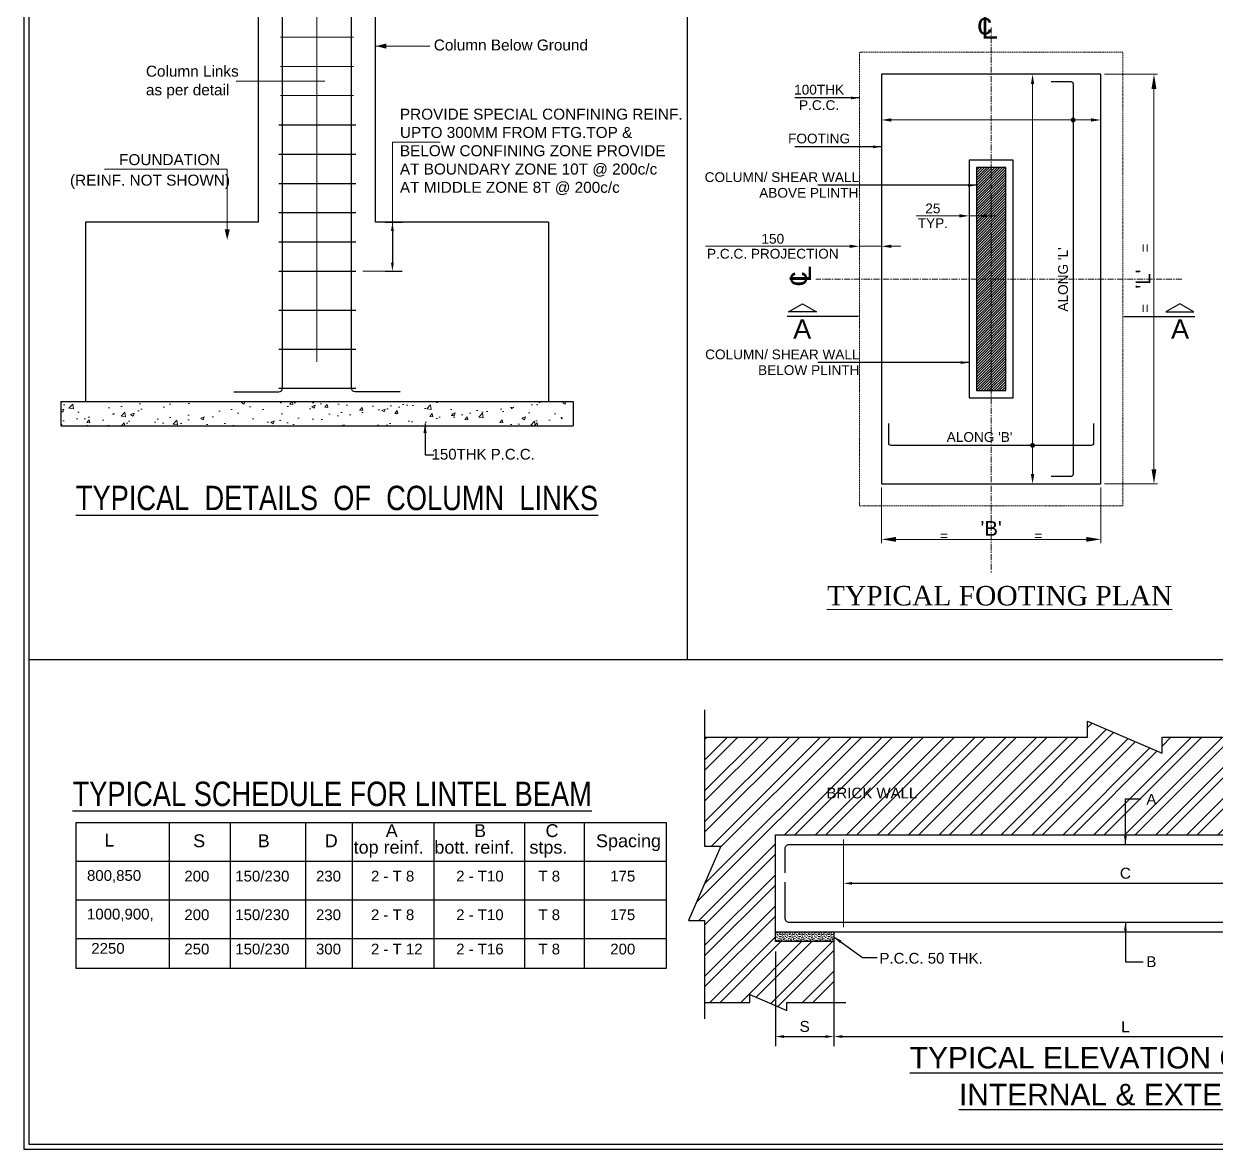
# Model space of a CAD drawing. Extents: x -100 to 77860, y -106 to 57915.
# Drawn here: x -100 to 24355, y -106 to 22970 of the extents above; entities that cross this region are included whole.
import ezdxf
from ezdxf.enums import TextEntityAlignment as Align

# ---------------------------------------------------------------- set-up
doc = ezdxf.new("R2010")
doc.units = 0
doc.header["$LTSCALE"] = 100
doc.header["$MEASUREMENT"] = 0
doc.header["$PDMODE"] = 3
doc.linetypes.add('CENTER', pattern=[2, 1.25, -0.25, 0.25, -0.25])
doc.linetypes.add('HIDDEN', pattern=[0.375, 0.25, -0.125])
doc.layers.get('0').update_dxf_attribs({"linetype": 'CONTINUOUS'})
doc.layers.get('DEFPOINTS').update_dxf_attribs({"linetype": 'CONTINUOUS'})
for name, color, linetype in [('3MCO', 7, 'CONTINUOUS'), ('MAIN TEXT', 6, 'CONTINUOUS'), ('SBC-TREINF TXT', 7, 'CONTINUOUS'), ('sec', 2, 'CONTINUOUS'), ('TEXT', 7, 'CONTINUOUS'), ('TXT', 4, 'CONTINUOUS')]:
    doc.layers.add(name, color=color, linetype=linetype)
for name, color, linetype, lineweight in [('DIM', 252, 'CONTINUOUS', 13), ('DONUT', 2, 'CONTINUOUS', 20), ('HATCH', 251, 'CONTINUOUS', 9), ('LINE- 1', 7, 'CONTINUOUS', 25), ('LINE- 2', 35, 'CONTINUOUS', 13), ('LINKS', 3, 'CONTINUOUS', 18), ('REINF', 4, 'CONTINUOUS', 25)]:
    doc.layers.add(name, color=color, linetype=linetype, lineweight=lineweight)
doc.styles.add('ARIAL', font='arial.ttf')
doc.styles.add('TIMES NEW ROMAN', font='times.ttf', dxfattribs={"width": 0.8, "height": 12})
doc.dimstyles.new('100', dxfattribs={"dimtxt": 225, "dimasz": 175, "dimexe": 200, "dimexo": 200, "dimgap": 90, "dimtad": 1, "dimdec": 0, "dimzin": 0, "dimdsep": 46, "dimtxsty": 'ARIAL', "dimcen": 0, "dimclrd": 252, "dimclre": 252, "dimclrt": 7, "dimadec": 0, "dimazin": 0, "dimtfac": 0.004444, "dimtdec": 0, "dimtix": 1, "dimtofl": 0, "dimtmove": 2, "dimatfit": 3, "dimfxl": 0, "dimtolj": 1, "dimtzin": 0, "dimarcsym": 0})
doc.dimstyles.new('DIM2', dxfattribs={"dimscale": 100, "dimtxt": 2.5, "dimasz": 2, "dimexe": 2, "dimexo": 2, "dimgap": 1, "dimtad": 1, "dimdec": 0, "dimzin": 1, "dimdsep": 46, "dimtxsty": 'ARIAL', "dimblk1": 'OBLIQUE', "dimblk2": 'OBLIQUE', "dimsah": 1, "dimcen": 0, "dimclrd": 8, "dimclre": 8, "dimclrt": 7, "dimadec": 0, "dimazin": 0, "dimtfac": 1, "dimtdec": 0, "dimtmove": 2, "dimatfit": 3, "dimfxl": 0, "dimtolj": 1, "dimtzin": 1, "dimarcsym": 0})

# ---------------------------------------------------------------- blocks, each defined once
blk = doc.blocks.new('*D6')
at = {"layer": 'DEFPOINTS', "color": 0}
for p in [(16712, 5345), (28276, 5345), (28276, 5345)]:
    blk.add_point(p, dxfattribs=at)
at = {"layer": 'DIM', "lineweight": -2}
for p, q in [((16712, 5545), (16712, 5545)), ((28276, 5545), (28276, 5545)), ((16887, 5345), (28101, 5345))]:
    blk.add_line(p, q, dxfattribs=at)
at = {"layer": 'DIM'}
for points in [[(16887, 5374), (16887, 5316), (16712, 5345)], [(28101, 5316), (28101, 5374), (28276, 5345)]]:
    blk.add_solid(points, dxfattribs=at)
at = {"layer": 'DIM', "color": 7, "insert": (22494, 5551), "char_height": 225, "attachment_point": 5, "style": 'ARIAL'}
blk.add_mtext('\\A1;{\\A1;C}', dxfattribs=at)
blk = doc.blocks.new('*D7')
at = {"layer": 'DEFPOINTS', "color": 0}
for p in [(15316, 4149), (16513, 4149), (16513, 2203)]:
    blk.add_point(p, dxfattribs=at)
at = {"layer": 'DIM', "lineweight": -2}
for p, q in [((15316, 3949), (15316, 2003)), ((16513, 3949), (16513, 2003)), ((15491, 2203), (16338, 2203))]:
    blk.add_line(p, q, dxfattribs=at)
at = {"layer": 'DIM'}
for points in [[(15491, 2232), (15491, 2174), (15316, 2203)], [(16338, 2174), (16338, 2232), (16513, 2203)]]:
    blk.add_solid(points, dxfattribs=at)
at = {"layer": 'DIM', "color": 7, "insert": (15915, 2409), "char_height": 225, "attachment_point": 5, "style": 'ARIAL'}
blk.add_mtext('\\A1;{\\A1;S}', dxfattribs=at)
blk = doc.blocks.new('*D8')
at = {"layer": 'DEFPOINTS', "color": 0}
for p in [(28475, 4348), (16513, 4149), (28475, 2203)]:
    blk.add_point(p, dxfattribs=at)
at = {"layer": 'DIM', "lineweight": -2}
for p, q in [((16513, 3949), (16513, 2003)), ((28475, 4148), (28475, 2003)), ((16688, 2203), (28300, 2203))]:
    blk.add_line(p, q, dxfattribs=at)
at = {"layer": 'DIM'}
for points in [[(16688, 2232), (16688, 2174), (16513, 2203)], [(28300, 2174), (28300, 2232), (28475, 2203)]]:
    blk.add_solid(points, dxfattribs=at)
at = {"layer": 'DIM', "color": 7, "insert": (22494, 2405), "char_height": 225, "attachment_point": 5, "style": 'ARIAL'}
blk.add_mtext('\\A1;{\\A1;L}', dxfattribs=at)
blk = doc.blocks.new('_OBLIQUE')
at = {"color": 0, "linetype": 'ByBlock'}
blk.add_line((-0.5, -0.5), (0.5, 0.5), dxfattribs=at)
blk = doc.blocks.new('*D82')
at = {"layer": 'DEFPOINTS', "color": 0}
for p in [(7112, 18900), (7112, 17898), (7460, 17898)]:
    blk.add_point(p, dxfattribs=at)
at = {"layer": 'DIM', "color": 252, "lineweight": -2}
for p, q in [((7312, 18900), (7660, 18900)), ((7460, 18725), (7460, 18073)), ((7312, 17898), (7660, 17898))]:
    blk.add_line(p, q, dxfattribs=at)
at = {"layer": 'DIM', "color": 252}
for points in [[(7489, 18725), (7431, 18725), (7460, 18900)], [(7431, 18073), (7489, 18073), (7460, 17898)]]:
    blk.add_solid(points, dxfattribs=at)
at = {"layer": 'DIM', "color": 7, "insert": (7257, 18399), "char_height": 225, "attachment_point": 5, "rotation": 90, "style": 'ARIAL'}
blk.add_mtext('\\A1;   ', dxfattribs=at)
blk = doc.blocks.new('Z$W@#02D24EF1')
at = {"layer": 'DIM'}
h = blk.add_hatch(dxfattribs=at)
h.set_pattern_fill('ANSI31', color=67, scale=300, style=0)
h.set_pattern_definition([(45, (-24595.516, 12630.387), (-26.516504, 26.516504), [])])
h.paths.add_polyline_path([(-300, 6553.5), (-300, 1978.5), (300, 1978.5), (300, 6553.5)])
at = {"color": 8, "linetype": 'HIDDEN', "lineweight": 13}
blk.add_lwpolyline([(-2700, 8916), (-2700, -384), (2700, -384), (2700, 8916)], close=True, dxfattribs=at)
for points in [[(-2250, 8466), (-2250, 66), (2250, 66), (2250, 8466)], [(-450, 6703.5), (-450, 1828.5), (450, 1828.5), (450, 6703.5)]]:
    blk.add_lwpolyline(points, close=True)
at = {"lineweight": 30}
blk.add_lwpolyline([(-300, 6553.5), (-300, 1978.5), (300, 1978.5), (300, 6553.5)], close=True, dxfattribs=at)
at = {"layer": 'DIM', "linetype": 'CENTER'}
for p, q in [((0, 9426.7), (0, -1748.2)), ((3909.8, 4266), (-3592.6, 4266))]:
    blk.add_line(p, q, dxfattribs=at)
at = {"layer": 'DIM'}
for p, q in [((896.3, 8466, 0), (899.4, 8466, 0)), ((2325, 8466, 0), (3414.8, 8466, 0)), ((849.4, 8266, 0), (849.4, 266, 0)), ((3339.8, 366, 0), (3339.8, 8166, 0)), ((-2250, 7523.7, 0), (-2250, 7578.7, 0)), ((-2050, 7528.7, 0), (2050, 7528.7, 0)), ((2250, 7523.7, 0), (2250, 7578.7, 0)), ((-450, 5678.6, 0), (-450, 5511.9, 0)), ((-300, 5678.6, 0), (-300, 5511.9, 0)), ((-650, 5561.9, 0), (-1540.2, 5561.9, 0)), ((-300, 5561.9, 0), (-450, 5561.9, 0)), ((-100, 5561.9, 0), (100, 5561.9, 0)), ((-2900, 4938.1, 0), (-5856.6, 4938.1, 0)), ((-2700, 5037.5, 0), (-2700, 4888.1, 0)), ((-2250, 4938.1, 0), (-2700, 4938.1, 0)), ((-2250, 5037.5, 0), (-2250, 4888.1, 0)), ((-2050, 4938.1, 0), (-1850, 4938.1, 0)), ((896.3, 66, 0), (899.4, 66, 0)), ((2325, 66, 0), (3414.8, 66, 0)), ((-2250, -9, 0), (-2250, -1146.8, 0)), ((2250, -9, 0), (2250, -1146.8, 0)), ((1950, -1071.8, 0), (-1950, -1071.8, 0))]:
    blk.add_line(p, q, dxfattribs=at)
for points in [[(882.8, 8266, 0), (816.1, 8266, 0), (849.4, 8466, 0)], [(3389.8, 8166, 0), (3289.8, 8166, 0), (3339.8, 8466, 0)], [(-2050, 7562, 0), (-2050, 7495.4, 0), (-2250, 7528.7, 0)], [(2050, 7495.4, 0), (2050, 7562, 0), (2250, 7528.7, 0)], [(-650, 5528.6, 0), (-650, 5595.2, 0), (-450, 5561.9, 0)], [(-100, 5595.2, 0), (-100, 5528.6, 0), (-300, 5561.9, 0)], [(-2900, 4904.8, 0), (-2900, 4971.4, 0), (-2700, 4938.1, 0)], [(-2050, 4971.4, 0), (-2050, 4904.8, 0), (-2250, 4938.1, 0)], [(816.1, 266, 0), (882.8, 266, 0), (849.4, 66, 0)], [(3289.8, 366, 0), (3389.8, 366, 0), (3339.8, 66, 0)], [(-1950, -1021.8, 0), (-1950, -1121.8, 0), (-2250, -1071.8, 0)], [(1950, -1121.8, 0), (1950, -1021.8, 0), (2250, -1071.8, 0)]]:
    blk.add_solid(points, dxfattribs=at)
at = {"layer": 'DONUT', "const_width": 50, "elevation": 0}
for points in [[(1657.3, 7528.7, 1), (1707.3, 7528.7, 1)], [(824.4, 854.9, 1), (874.4, 854.9, 1)]]:
    blk.add_lwpolyline(points, format="xyb", close=True, dxfattribs=at)
at = {"layer": 'REINF', "elevation": 0}
for points in [[(1232.3, 8316), (1632.3, 8316, -0.4142136), (1682.3, 8266), (1682.3, 266, -0.4142136), (1632.3, 216), (1232.3, 216)], [(2100, 1304.9), (2100, 904.9, -0.4142136), (2050, 854.9), (-2050, 854.9, -0.4142136), (-2100, 904.9), (-2100, 1304.9)]]:
    blk.add_lwpolyline(points, format="xyb", dxfattribs=at)
at = {"layer": 'sec', "linetype": 'Continuous'}
for p, q in [((-2720.9, 3495.9, 0), (-4181.2, 3495.9, 0)), ((2720.9, 3495.9, 0), (4181.2, 3495.9, 0))]:
    blk.add_line(p, q, dxfattribs=at)
at = {"layer": 'sec', "linetype": 'Continuous', "elevation": 0}
for points in [[(-3583.6, 3595.9), (-4156.5, 3595.9), (-3870, 3761.3), (-3583.6, 3595.9)], [(3583.6, 3595.9), (4156.5, 3595.9), (3870, 3761.3), (3583.6, 3595.9)]]:
    blk.add_lwpolyline(points, dxfattribs=at)
at = {"layer": 'DIM', "color": 7, "attachment_point": 5, "style": 'ARIAL'}
for s, insert, char_height in [('\\A1;25', (-1195.1, 5714, 0), 200), ('TYP.', (-1195.1, 5411.9, 0), 200), ('\\A1;150', (-4478.3, 5090.2, 0), 200), ('P.C.C. PROJECTION', (-4478.3, 4784.6, 0), 200), ("\\A1;'B'", (0, -846.8, 0), 300)]:
    blk.add_mtext(s, dxfattribs=dict(at, insert=insert, char_height=char_height))
at = {"layer": 'DIM', "color": 7, "insert": (3114.8, 4266, 0), "char_height": 300, "attachment_point": 5, "rotation": 90, "style": 'ARIAL'}
blk.add_mtext("\\A1;'L'", dxfattribs=at)
at = {"layer": 'MAIN TEXT', "style": 'TIMES NEW ROMAN'}
blk.add_text('%%UTYPICAL FOOTING PLAN', height=400, rotation=359.99642, dxfattribs=at).set_placement((-3367.1, -2426.5, 0))
at = {"layer": 'SBC-TREINF TXT', "style": 'ARIAL'}
for s, p in [('100THK', (-3528.7, 8150.1, 0)), ('P.C.C.', (-3528.7, 7833, 0)), ('FOOTING', (-3528.7, 7147.9, 0)), ('COLUMN/ SHEAR WALL', (-4292.9, 6359.9, 0)), ('ABOVE PLINTH', (-3740.4, 6034.6, 0)), ('COLUMN/ SHEAR WALL', (-4282.3, 2725.1, 0)), ('BELOW PLINTH', (-3740.4, 2399.7, 0)), ("ALONG 'B'", (-237.1, 1027.7, 0)), ('=', (-969.2, -995.3, 0)), ('=', (969.2, -995.3, 0))]:
    blk.add_text(s, height=200, dxfattribs=at).set_placement(p, align=Align.MIDDLE)
blk.add_text("ALONG 'L'", height=200, rotation=90, dxfattribs=at).set_placement((1473.6, 4257.3, 0), align=Align.MIDDLE)
at = {"layer": 'sec', "linetype": 'Continuous', "style": 'ARIAL'}
for p in [(-4061.6, 3041.3, 0), (3688.9, 3041.3, 0)]:
    blk.add_text('A', height=400, dxfattribs=at).set_placement(p)
at = {"layer": 'TEXT', "style": 'ARIAL'}
for p in [(3264.8, 4810.8, 0), (3264.8, 3573.5, 0)]:
    blk.add_text('=', height=220, rotation=90, dxfattribs=at).set_placement(p)
at = {"layer": 'TXT', "style": 'ARIAL'}
for s, p in [('c', (-288.4, 9281.7, 0)), ('L', (-203.1, 9196.9, 0))]:
    blk.add_text(s, height=440, dxfattribs=at).set_placement(p)
for s, p in [('L', (-3693.5, 4198.4, 0)), ('c', (-3778.3, 4113, 0))]:
    blk.add_text(s, height=440, rotation=90, dxfattribs=at).set_placement(p)
at = {"layer": 'DIM'}
for points in [[(-2700, 7980.1), (-4025.1, 7980.1)], [(-2250, 6977.9), (-4025.1, 6977.9)], [(-300, 6189.1), (-3557.4, 6189.1)], [(-450, 2554.2), (-3557.4, 2554.2)]]:
    blk.add_leader(points, dimstyle='100', override={"dimgap": 0.5, "dimtad": 0}, dxfattribs=at)

msp = doc.modelspace()

# ---------------------------------------------------------------- hatches: boundary and pattern name
at = {"layer": 'HATCH'}
h = msp.add_hatch(dxfattribs=at)
h.set_pattern_fill('AR-CONC', color=256, scale=100, style=0)
h.set_pattern_definition([(50, (-95385.07, -4878.54), (717.2602, -62.752), [75, -825]), (355, (-95385.1, -4878.54), (-138.7513, 752.192), [60, -660]), (100.4514, (-95325.3, -4883.8), (578.5094, 689.4395), [63.74, -701.142]), (46.1842, (-95385.1, -4678.5), (1067.241, -165.519), [112.5, -1237.5]), (96.6356, (-95296.1, -4692.3), (934.663, 974.118), [95.61, -1051.713]), (351.1842, (-95385.1, -4678.5), (934.662, 974.119), [90, -990]), (21, (-95285.07, -4728.54), (596.907, -402.619), [75, -825]), (326, (-95285.1, -4728.54), (243.3153, 725.15), [60, -660]), (71.4514, (-95235.3, -4762.1), (840.2226, 322.5305), [63.74, -701.142]), (37.5, (-95385.07, -4878.54), (12.15986, 332.89385), [0, -652, 0, -670, 0, -662.5]), (7.5, (-95385.07, -4878.54), (263.0695, 394.4117), [0, -382, 0, -637, 0, -252.5]), (327.5, (-95608.07, -4878.54), (533.82244, -22.5549), [0, -250, 0, -780, 0, -1035]), (317.5, (-95708.07, -4878.54), (583.1862, 100.105), [0, -325, 0, -518, 0, -735])])
h.paths.add_polyline_path([(11163.6, 14723.8), (11163.6, 15223.8), (661.6, 15223.8), (661.6, 14723.8)])
h = msp.add_hatch(dxfattribs=at)
h.set_pattern_fill('ANSI32', color=256, scale=1196.261682, style=0)
h.set_pattern_definition([(45, (-875997.46, 89298.9), (-317.20678, 317.20678), []), (45, (-875786, 89298.9), (-317.20678, 317.20678), [])])
h.paths.add_polyline_path([(24789, 7135.7), (25287.4, 6936.3), (25287.4, 7135.7)], flags=16)
h.paths.add_polyline_path([(22863.8, 7257.8), (22863.8, 6898.9), (23207.3, 6899), (23207.3, 7257.8)], flags=8)
h.paths.add_polyline_path([(24749.5, 6503.4), (25272.8, 6503.4), (25272.8, 6997.7), (24749.5, 6997.7)], flags=8)
h.paths.add_polyline_path([(21718.4, 8344.8), (13864, 8344.8), (13864, 6108), (14192.6, 6108), (13535.4, 4582), (13864, 4582), (13864, 2904.3), (14788.8, 2904.3), (14788.8, 3068.6), (15551.8, 2740), (15551.8, 2904.3), (16512.7, 2904.3), (16512.7, 4148.8), (15316.4, 4148.8), (15316.4, 6341.9), (29671.6, 6341.9), (29671.6, 4148.8), (28475.3, 4148.8), (28475.3, 2904.3), (29436.2, 2904.3), (29436.2, 2740), (30199.2, 3068.6), (30199.2, 2904.3), (31124, 2904.3), (31124, 4582), (31452.6, 4582), (30795.4, 6108), (31124, 6108), (31124, 8344.8), (23244.4, 8344.8), (23244.4, 8016.2), (21718.4, 8673.5)])
h = msp.add_hatch(dxfattribs=at)
h.set_pattern_fill('CONC', color=256, scale=199.376947, style=0)
h.set_pattern_definition([(0, (-875808.05, 89426.52), (0, 199.376947), [0, -199.376947]), (0, (-875806.06, 89356.73), (0, 199.376947), [0, -199.376947]), (0, (-875800.08, 89464.4), (0, 199.376947), [0, -199.376947]), (338.1986, (-875903.75, 89402.59), (598.1308956, -199.3769292), [21.473495, -1052.20426]), (216.8699, (-875883.814, 89394.617), (598.1308247, 398.7539187), [9.968847, -986.91589]), (130.6013, (-875891.79, 89388.635), (996.8848192, -1196.2614865), [18.381558, -1819.78298]), (206.5651, (-875957.58, 89364.71), (-199.376779, -199.377208), [4.45827, -441.362143]), (326.3099, (-875961.57, 89362.716), (398.753806, -199.377213), [7.188735, -711.675215]), (108.4349, (-875955.59, 89358.73), (-199.3766287, 398.7539807), [6.304897, -624.180436]), (225, (-875829.98, 89344.77), (-4e-14, -199.377009), [8.458766, -273.502704]), (0, (-875835.96, 89338.8), (199.376947, 199.376947), [11.962617, -187.41433]), (135, (-875824, 89338.79), (-199.377009, 2e-14), [8.458766, -273.502704]), (251.5651, (-875853.91, 89472.374), (199.3766287, 398.7539807), [6.304897, -624.180436]), (0, (-875855.9, 89466.4), (199.376947, 199.376947), [9.968847, -189.4081]), (143.1301, (-875845.932, 89466.392), (-598.1308247, 398.7539187), [9.968847, -986.91589]), (213.6901, (-875959.577, 89474.37), (398.753806, 199.377213), [7.188735, -711.675215]), (341.5651, (-875965.56, 89470.38), (-398.7539807, 199.3766287), [12.609794, -617.87554]), (126.8699, (-875953.596, 89466.392), (398.7539187, -598.1308247), [9.968847, -986.91589]), (0, (-875901.76, 89466.4), (0, 199.376947), [0, -199.376947]), (0, (-875955.59, 89414.55), (0, 199.376947), [0, -199.376947]), (0, (-875899.76, 89340.78), (0, 199.376947), [0, -199.376947]), (0, (-875845.93, 89402.6), (0, 199.376947), [0, -199.376947]), (0, (-875903.75, 89436.49), (0, 199.376947), [0, -199.376947]), (0, (-875947.61, 89442.47), (0, 199.376947), [0, -199.376947]), (0, (-875929.67, 89430.5), (0, 199.376947), [0, -199.376947]), (0, (-875937.65, 89382.65), (0, 199.376947), [0, -199.376947]), (0, (-875985.5, 89390.63), (0, 199.376947), [0, -199.376947]), (0, (-875983.5, 89436.49), (0, 199.376947), [0, -199.376947]), (0, (-875989.48, 89480.35), (0, 199.376947), [0, -199.376947]), (0, (-875927.68, 89488.32), (0, 199.376947), [0, -199.376947]), (0, (-875883.81, 89496.3), (0, 199.376947), [0, -199.376947]), (0, (-875814.03, 89488.32), (0, 199.376947), [0, -199.376947]), (0, (-875861.88, 89426.52), (0, 199.376947), [0, -199.376947]), (0, (-875881.82, 89462.4), (0, 199.376947), [0, -199.376947]), (0, (-875865.87, 89366.7), (0, 199.376947), [0, -199.376947]), (0, (-875925.68, 89356.73), (0, 199.376947), [0, -199.376947]), (0, (-875865.87, 89312.87), (0, 199.376947), [0, -199.376947]), (0, (-875931.66, 89324.83), (0, 199.376947), [0, -199.376947]), (0, (-875995.46, 89318.85), (0, 199.376947), [0, -199.376947]), (0, (-875971.54, 89308.88), (0, 199.376947), [0, -199.376947]), (0, (-875969.55, 89336.8), (0, 199.376947), [0, -199.376947]), (0, (-875835.96, 89304.9), (0, 199.376947), [0, -199.376947]), (0, (-875812.04, 89386.64), (0, 199.376947), [0, -199.376947]), (0, (-875822, 89446.45), (0, 199.376947), [0, -199.376947]), (0, (-875913.72, 89302.9), (0, 199.376947), [0, -199.376947])])
h.paths.add_polyline_path([(15316.4, 4348.2), (16512.7, 4348.2), (16512.7, 4148.8), (15316.4, 4148.8)])

# ---------------------------------------------------------------- linework, layer by layer
for p, q in [((13503.5, 24951), (13503.5, 9932.6)), ((0, 9932.6), (66724.2, 9932.6))]:
    msp.add_line(p, q)
at = {"color": 5}
msp.add_lwpolyline([(-100, -106), (77746.6, -106), (77746.6, 54995.6), (-100, 54995.6)], close=True, dxfattribs=at)
at = {"color": 6}
msp.add_lwpolyline([(0, -6), (77646.6, -6), (77646.6, 54895.6), (0, 54895.6)], close=True, dxfattribs=at)
at = {"layer": '3MCO'}
for p, q in [((4713.6, 18899.7), (4713.6, 24434.9)), ((7111.6, 18899.7), (7111.6, 24434.9)), ((4713.6, 18899.7), (1161.6, 18899.7)), ((1161.6, 18899.7), (1161.6, 15223.8)), ((10663.6, 18899.7), (7111.6, 18899.7)), ((10663.6, 18899.7), (10663.6, 15223.8)), ((661.6, 15223.8), (661.6, 14723.8)), ((661.6, 15223.8), (11163.6, 15223.8)), ((11163.6, 15223.8), (11163.6, 14723.8)), ((661.6, 14723.8), (11163.6, 14723.8)), ((15316.4, 6341.9), (29671.6, 6341.9)), ((15316.4, 4348.2), (15316.4, 6341.9)), ((16512.7, 4348.2), (28475.3, 4348.2)), ((16512.7, 4148.8), (16512.7, 2904.3))]:
    msp.add_line(p, q, dxfattribs=at)
for points in [[(7120.3, 22513.5, 0, 106.2, 0), (7338.2, 22513.5, 106.2, 106.2, 0)], [(4071.3, 18540, 0, 106.2, 0), (4071.3, 18757.9, 106.2, 106.2, 0)]]:
    msp.add_lwpolyline(points, format="xyseb", dxfattribs=at)
for points in [[(13864, 8900.5), (13864, 6108), (14192.6, 6108), (13535.4, 4582), (13864, 4582), (13864, 2564.9)], [(13864, 8344.8), (21718.4, 8344.8), (21718.4, 8673.5), (23244.4, 8016.2), (23244.4, 8344.8), (31124, 8344.8)], [(13864, 2904.3), (14788.8, 2904.3), (14788.8, 3068.6), (15551.8, 2740), (15551.8, 2904.3), (16757.8, 2904.3)]]:
    msp.add_lwpolyline(points, dxfattribs=at)
msp.add_lwpolyline([(15316.4, 4348.2), (16512.7, 4348.2), (16512.7, 4148.8), (15316.4, 4148.8)], close=True, dxfattribs=at)
at = {"layer": 'DIM'}
for p, q in [((5912.6, 16040.7), (5912.6, 54101.9)), ((7120.3, 22513.5), (8228.9, 22513.5)), ((6073, 21794.8), (4252.4, 21794.8)), ((4071.3, 19990.9), (1553.4, 19990.9)), ((4071.3, 18757.9), (4071.3, 19990.9)), ((7660, 17898.5), (6855.5, 17898.5))]:
    msp.add_line(p, q, dxfattribs=at)
msp.add_lwpolyline([(7460, 18199.3), (7460, 20545.5), (8442, 20545.5)], dxfattribs=at)
at = {"layer": 'LINE- 1', "lineweight": 25}
msp.add_line((975.4, 5797), (13074.3, 5797), dxfattribs=at)
msp.add_lwpolyline([(975.4, 6589), (13074.3, 6589), (13074.3, 3599), (975.4, 3599)], close=True, dxfattribs=at)
at = {"layer": 'LINE- 2', "lineweight": 25}
for p, q in [((2883.4, 6589), (2883.4, 3599)), ((4129.6, 6589), (4129.6, 3599)), ((5674.6, 6589), (5674.6, 3599)), ((6635.2, 6589), (6635.2, 3599)), ((8310.6, 6589), (8310.6, 3599)), ((10169.4, 6589), (10169.4, 3599)), ((11393.3, 6589), (11393.3, 3599)), ((975.4, 5797), (13074.3, 5797)), ((975.4, 5797), (13074.3, 5797)), ((975.4, 5797), (13074.3, 5797)), ((975.4, 5005), (13074.3, 5005)), ((975.4, 4213), (13074.3, 4213))]:
    msp.add_line(p, q, dxfattribs=at)
at = {"layer": 'LINKS'}
msp.add_line((16712.1, 4447.8), (16712.1, 6242.2), dxfattribs=at)
at = {"layer": 'REINF', "lineweight": 5}
for p, q in [((5166.7, 22698.2), (6663.8, 22698.2)), ((5166.7, 22098.2), (6663.8, 22098.2)), ((5166.7, 21498.2), (6663.8, 21498.2))]:
    msp.add_line(p, q, dxfattribs=at)
at = {"layer": 'REINF'}
for p, q in [((5128.7, 20898.5), (6707.5, 20898.5)), ((5128.7, 20298.5), (6707.5, 20298.5)), ((5128.7, 19698.5), (6707.5, 19698.5)), ((5128.7, 19098.5), (6707.5, 19098.5)), ((5128.7, 18498.5), (6707.5, 18498.5)), ((5128.7, 17898.5), (6707.5, 17898.5)), ((5128.7, 17098.5), (6707.5, 17098.5)), ((5128.7, 16298.5), (6707.5, 16298.5)), ((5128.7, 15498.5), (6707.5, 15498.5))]:
    msp.add_line(p, q, dxfattribs=at)
for points in [[(7620.1, 15423.5), (6695.1, 15423.5, -0.4142136), (6620.1, 15498.5), (6620.1, 32430.4)], [(4205.1, 15423.5), (5130.1, 15423.5, 0.4142136), (5205.1, 15498.5), (5205.1, 29430.4)], [(15515.8, 5560.7), (15515.8, 6062.8, -0.4142136), (15595.6, 6142.5), (29392.4, 6142.5, -0.4142136), (29472.2, 6062.8), (29472.2, 5398.4)], [(15511.3, 5369.1), (15511.3, 4627.3, 0.4142136), (15591, 4547.5), (29394.2, 4547.5, 0.4142136), (29473.9, 4627.3), (29473.9, 5297.1)]]:
    msp.add_lwpolyline(points, format="xyb", dxfattribs=at)

# ---------------------------------------------------------------- block references
msp.add_blockref('Z$W@#02D24EF1', (19740, 13470.2, 0))

# ---------------------------------------------------------------- texts
at = {"layer": 'MAIN TEXT', "style": 'ARIAL', "width": 0.8}
msp.add_text('%%UTYPICAL  DETAILS  OF  COLUMN  LINKS', height=500, dxfattribs=at).set_placement((966.4, 12997.5))
msp.add_text('%%UTYPICAL SCHEDULE FOR LINTEL BEAM', height=500, dxfattribs=at).set_placement((6224.2, 7180.1), align=Align.MIDDLE)
at = {"layer": 'MAIN TEXT', "style": 'ARIAL'}
for s, p in [('%%UTYPICAL ELEVATION OF LINTEL', (18069.9, 1548.9)), ('%%UINTERNAL & EXTERNAL', (19080, 793.8))]:
    msp.add_text(s, height=440, dxfattribs=at).set_placement(p)
at = {"layer": 'TEXT', "style": 'ARIAL'}
for s, height, p in [('Column Below Ground ', 225, (8308.3, 22423.3)), ('Column Links', 225, (2403.4, 21886.7)), ('as per detail', 225, (2403.4, 21504)), ('FOUNDATION', 225, (1853.1, 20072.9)), ('(REINF. NOT SHOWN)', 225, (846.6, 19652.3)), ('150THK P.C.C.', 220, (8263, 14034.1, 0)), ('BRICK WALL', 220, (16362.6, 7086.5)), ('A', 220, (22924.1, 6958.8)), ('L', 264, (1552.1, 6099)), ('A', 264, (7322.8, 6293.4)), ('B', 264, (9134.3, 6293.4)), ('C', 264, (10600.1, 6293.4)), ('Spacing', 264, (11635.9, 6085.5)), ('S', 264, (3371.8, 6085.5)), ('B', 264, (4698.7, 6085.5)), ('D', 264, (6071.6, 6085.5)), ('top reinf.', 264, (6664.2, 5953.3)), ('bott. reinf.', 264, (8320.2, 5953.3)), ('stps.', 264, (10269.7, 5953.3)), ('800,850', 220, (1195.5, 5396)), ('200', 220, (3192.5, 5382.5)), ('150/230', 220, (4236.8, 5382.5)), ('230', 220, (5892.3, 5382.5)), ('2 - T 8', 220, (7019.4, 5382.5)), ('2 - T10', 220, (8767.3, 5382.5)), ('T 8', 220, (10454.3, 5382.5)), ('175', 220, (11927.5, 5382.5)), ('1000,900,', 220, (1195.5, 4604)), ('200', 220, (3192.5, 4590.5)), ('150/230', 220, (4236.8, 4590.5)), ('230', 220, (5892.3, 4590.5)), ('2 - T 8', 220, (7019.4, 4590.5)), ('2 - T10', 220, (8767.3, 4590.5)), ('T 8', 220, (10454.3, 4590.5)), ('175', 220, (11927.5, 4590.5)), ('2250', 220, (1283.2, 3901)), ('250', 220, (3192.5, 3887.5)), ('150/230', 220, (4236.8, 3887.5)), ('300', 220, (5892.3, 3887.5)), ('2 - T 12', 220, (7019.4, 3887.5)), ('2 - T16', 220, (8767.3, 3887.5)), ('T 8', 220, (10454.3, 3887.5)), ('200', 220, (11927.5, 3887.5)), ('P.C.C. 50 THK.', 220, (17449.4, 3698.6)), ('B', 220, (22924.1, 3628.8))]:
    msp.add_text(s, height=height, dxfattribs=at).set_placement(p)
at = {"layer": 'TEXT', "insert": (7613.1, 21230.3), "char_height": 225, "width": 5799.385, "attachment_point": 1, "style": 'ARIAL'}
msp.add_mtext('PROVIDE SPECIAL CONFINING REINF. UPTO 300MM FROM FTG.TOP & BELOW CONFINING ZONE PROVIDE AT BOUNDARY ZONE 10T @ 200c/c\\PAT MIDDLE ZONE 8T @ 200c/c', dxfattribs=at)

# ---------------------------------------------------------------- dimensions: what is measured, and where the dimension line sits
at = {"layer": 'DIM'}
dim = msp.add_linear_dim(base=(7460, 17898.5), p1=(7111.6, 18899.7), p2=(7111.6, 17898.5), angle=90, text='   ', dimstyle='100', dxfattribs=at)
dim.commit()
dim.dimension.update_dxf_attribs({"geometry": '*D82', "text_midpoint": (7257.4, 18399.1)})
for base, p1, p2, text, picture, middle in [((28275.9, 5345), (16712.1, 5345), (28275.9, 5345), '{\\A1;C}', '*D6', (22494, 5551.4)), ((28475.3, 2203), (16512.7, 4148.8), (28475.3, 4348.2), '{\\A1;L}', '*D8', (22494, 2405.5)), ((16512.7, 2203), (15316.4, 4148.8), (16512.7, 4148.8), '{\\A1;S}', '*D7', (15914.6, 2409.3))]:
    dim = msp.add_linear_dim(base=base, p1=p1, p2=p2, text=text, dimstyle='100', override={"dimclrd": 256, "dimclre": 256}, dxfattribs=at)
    dim.commit()
    dim.dimension.update_dxf_attribs({"geometry": picture, "text_midpoint": middle})

# ---------------------------------------------------------------- leaders
msp.add_leader([(8129.7, 14777.2, 0), (8129.7, 14131, 0), (8307.7, 14131, 0)], dimstyle='DIM2', override={"dimgap": 1, "dimtad": 0, "dimtxsty": 'ARIAL'}, dxfattribs=at)
for points in [[(22494, 6142.5), (22494, 7079.8), (22811.7, 7079.8)], [(22494, 4547.5), (22494, 3736.4), (22857.1, 3736.4)], [(16512.7, 4248.5), (17098, 3824.8), (17403.2, 3824.8)]]:
    msp.add_leader(points, dimstyle='100', dxfattribs=at)

doc.saveas('drawing.dxf')
